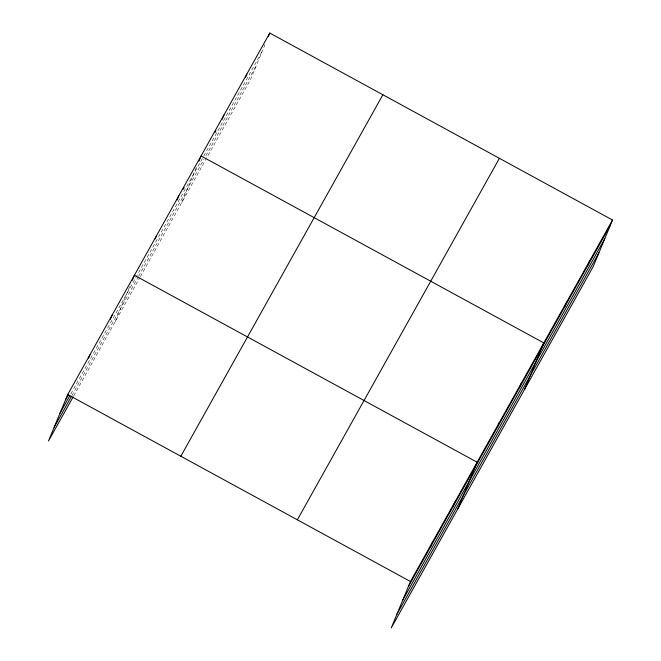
<?xml version="1.0" encoding="UTF-8"?>
<svg xmlns="http://www.w3.org/2000/svg" width="661" height="661" viewBox="0 0 661 661"><rect width="100%" height="100%" fill="white"/><g stroke="black" fill="none" stroke-linecap="round" stroke-linejoin="round"><path stroke-width="0.5" stroke-dasharray="3.31 2.48" d="M115.171 321.692L130.795 283.974M181.841 202.398L196.334 167.407M265.028 44.494L250.536 79.485L206.728 157.863M70.843 393.832L203.274 156.872M203.778 155.979L262.012 51.773M71.925 395.526L138.108 277.116M138.603 276.232L203.919 159.359M205.91 155.798L256.187 65.836M73.685 395.922L139.859 277.513M140.355 276.629L206.232 158.756"/><path stroke-width="0.99" d="M612.507 220.014L410.464 581.515L391.229 627.95L593.272 266.449L612.507 220.014L269.771 33.05L67.728 394.551L48.493 440.986L73.189 396.807M88.557 358.171L89.954 354.783M110.428 319.246L112.18 315.016M132.299 280.33L134.406 275.257L477.135 462.221L457.899 508.656M155.228 238.877L156.632 235.49M177.098 199.953L178.85 195.722M198.978 161.036L201.076 155.963L543.813 342.927L524.578 389.362M222.22 119.22L223.972 114.989M245.471 77.403L246.875 74.024M268.366 36.438L269.771 33.05M430.584 546.821L432.691 541.747M452.81 507.061L454.917 501.98M497.262 427.527L499.361 422.453M519.48 387.767L521.587 382.686M564.61 307.026L566.708 301.953M587.505 266.061L589.604 260.979M65.629 399.624L68.595 394.328M183.171 189.31L184.155 187.55M214.899 132.539L215.899 130.754M59.977 413.274L69.851 395.6M54.152 427.337L71.438 396.41M180.833 456.247L382.876 94.746M297.359 519.81L499.402 158.318M408.358 586.588L610.4 225.087M402.706 600.238L604.749 238.737M396.881 614.3L598.924 252.799M67.728 394.551L410.464 581.515"/></g></svg>
